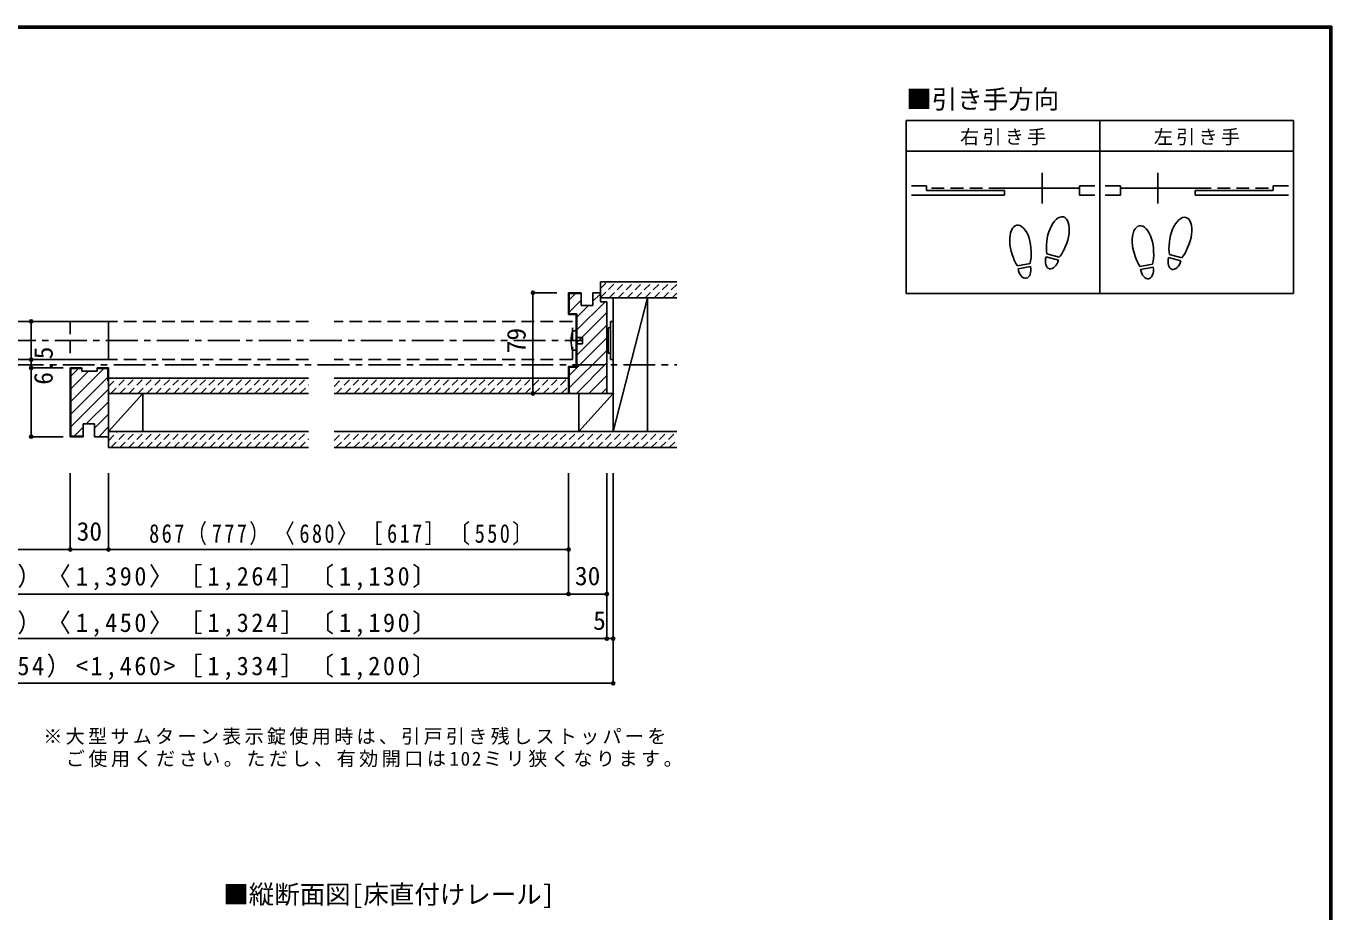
# Model space of a CAD drawing. Units: millimetres, scale not verified. Extents: x -973 to 977, y -718 to 696.
# Drawn here: x -48 to 977, y 0 to 696 of the extents above; entities that cross this region are included whole.
import ezdxf
from ezdxf.enums import TextEntityAlignment as Align

# ---------------------------------------------------------------- set-up
doc = ezdxf.new("R2010")
doc.units = ezdxf.units.MM
doc.header["$LTSCALE"] = 5
doc.header["$PDMODE"] = 32
doc.header["$PDSIZE"] = 2.5
for name, pattern in [('CHAIN1', [8, 5, -1, 1, -1]), ('DASHED1', [1.8, 1.2, -0.6]), ('DASHED2', [3, 2, -1])]:
    doc.linetypes.add(name, pattern=pattern)
for name, color, linetype in [('0-1_通り芯', 4, 'CHAIN1'), ('0-2_柱', 7, 'Continuous'), ('0-3_仕上げ', 2, 'Continuous'), ('0-4_枠', 3, 'Continuous'), ('0-6_扉', 6, 'Continuous'), ('0-7_金物', 7, 'Continuous'), ('0-8_戸当り', 3, 'Continuous'), ('0-A_文字', 7, 'Continuous'), ('0-B_寸法', 7, 'Continuous'), ('0-C_ハッチ', 4, 'DASHED1'), ('F-1_枠', 6, 'Continuous')]:
    doc.layers.add(name, color=color, linetype=linetype)
doc.styles.add('ＭＳ ゴシック', font='')
doc.styles.get('ＭＳ ゴシック').set_extended_font_data('MS Gothic')

msp = doc.modelspace()

# ---------------------------------------------------------------- linework, layer by layer
at = {"layer": '0-1_通り芯'}
for p, q in [((-385.411, 449), (388.627, 449)), ((-459.321, 430), (462.627, 430))]:
    msp.add_line(p, q, dxfattribs=at)
at = {"layer": '0-2_柱'}
for p, q in [((412.614, 377.5), (412.614, 482.5)), ((412.614, 482.5), (439.614, 482.5)), ((412.614, 377.5), (439.614, 482.5)), ((439.614, 482.5), (439.614, 377.5)), ((43.665, 407.5), (16.665, 377.5)), ((16.665, 407.5), (43.665, 407.5)), ((16.665, 377.5), (16.665, 407.5)), ((43.665, 407.5), (43.665, 377.5)), ((43.665, 377.5), (16.665, 377.5)), ((412.614, 377.5), (385.614, 377.5)), ((439.614, 377.5), (412.614, 377.5))]:
    msp.add_line(p, q, dxfattribs=at)
msp.add_lwpolyline([(385.614, 377.5), (385.614, 407.5), (412.614, 407.5)], close=True, dxfattribs=at)
at = {"layer": '0-3_仕上げ'}
for p, q in [((462.614, 495), (402.614, 495)), ((402.614, 482.5), (402.614, 495)), ((462.614, 482.5), (402.614, 482.5)), ((173.618, 419.5), (16.608, 419.5)), ((377.627, 419.5), (193.618, 419.5)), ((173.618, 407.5), (16.608, 407.5)), ((377.627, 407.5), (193.618, 407.5)), ((173.618, 377.5), (16.608, 377.5)), ((16.608, 365), (16.608, 377.5)), ((462.614, 377.5), (193.618, 377.5)), ((173.618, 365), (16.608, 365)), ((462.614, 365), (193.618, 365))]:
    msp.add_line(p, q, dxfattribs=at)
at = {"layer": '0-4_枠'}
for p, q in [((387.627, 486), (378.127, 486)), ((378.127, 486), (378.127, 470)), ((387.627, 476.5), (387.627, 486.5)), ((396.627, 476.5), (396.627, 486.5)), ((396.627, 486.5), (402.627, 486.5)), ((402.627, 479.5), (402.627, 486.5)), ((387.627, 476.5), (396.627, 476.5)), ((402.627, 479.5), (407.627, 479.5)), ((407.627, 479.5), (407.627, 407.5)), ((383.627, 469.5), (377.627, 469.5)), ((384.127, 470), (378.127, 470)), ((383.627, 469.5), (383.627, 428.5)), ((384.127, 470), (384.127, 428)), ((-13.392, 427.5), (-13.392, 373.5)), ((-4.392, 427.5), (-13.392, 427.5)), ((-12.892, 427), (-12.892, 374)), ((-4.392, 427), (-12.892, 427)), ((-4.392, 425), (-4.392, 427.5)), ((7.608, 427.5), (16.608, 427.5)), ((7.608, 427), (16.108, 427)), ((16.108, 417.5), (16.108, 427)), ((16.608, 373.5), (16.608, 427.5)), ((377.627, 407.5), (377.627, 428.5)), ((383.627, 428.5), (377.627, 428.5)), ((384.127, 428), (378.127, 428)), ((378.127, 407.5), (378.127, 428)), ((16.108, 417.5), (16.608, 417.5)), ((407.627, 407.5), (377.627, 407.5)), ((5.608, 383.5), (-3.392, 383.5)), ((-3.392, 373.5), (-3.392, 383.5)), ((5.608, 383.5), (5.608, 373.5)), ((-3.392, 373.5), (-13.392, 373.5)), ((-3.392, 374), (-12.892, 374)), ((16.608, 373.5), (5.608, 373.5))]:
    msp.add_line(p, q, dxfattribs=at)
for points in [[(387.627, 486.5), (377.627, 486.5), (377.627, 469.5)], [(-4.392, 425), (7.608, 425), (7.608, 427.5)]]:
    msp.add_lwpolyline(points, dxfattribs=at)
at = {"layer": '0-6_扉'}
for p, q in [((-170.402, 464), (16.608, 464)), ((16.608, 464), (16.608, 434)), ((-170.402, 434), (16.608, 434))]:
    msp.add_line(p, q, dxfattribs=at)
at = {"layer": '0-6_扉', "color": 2, "linetype": 'DASHED2'}
for p, q in [((173.618, 464), (-13.392, 464)), ((-13.392, 464), (-13.392, 434)), ((380.627, 464), (193.618, 464)), ((380.627, 434), (380.627, 464)), ((173.618, 434), (-13.392, 434)), ((380.627, 434), (193.618, 434))]:
    msp.add_line(p, q, dxfattribs=at)
at = {"layer": '0-7_金物'}
for p, q in [((410.613, 434), (410.613, 464)), ((412.614, 464), (410.613, 464)), ((412.614, 434), (412.614, 464)), ((383.627, 456.5), (380.627, 456.5)), ((383.627, 438.5), (383.627, 456.5)), ((383.627, 451.5), (388.627, 451.5)), ((388.627, 451.5), (388.627, 446.5)), ((408.614, 458), (407.614, 458)), ((410.613, 459), (408.614, 459)), ((408.614, 439), (408.614, 459)), ((380.627, 441.5), (383.627, 441.5)), ((388.627, 446.5), (383.627, 446.5)), ((408.614, 440), (407.614, 440)), ((410.613, 439), (408.614, 439)), ((412.614, 434), (410.613, 434))]:
    msp.add_line(p, q, dxfattribs=at)
msp.add_arc((408.252, 449), 28.625, 164.81071, 195.18929, dxfattribs=at)
at = {"layer": '0-8_戸当り'}
for p, q in [((749.239, 556.577), (749.239, 580.577)), ((840.039, 556.577), (840.039, 580.577)), ((762.051, 512.075), (752.359, 514.672)), ((762.673, 514.393), (752.98, 516.99)), ((858.201, 511.628), (848.509, 514.225)), ((858.822, 513.946), (849.13, 516.543)), ((739.803, 509.414), (729.921, 507.671)), ((740.22, 507.05), (730.338, 505.308)), ((835.952, 508.967), (826.071, 507.225)), ((836.369, 506.603), (826.487, 504.861))]:
    msp.add_line(p, q, dxfattribs=at)
at = {"layer": '0-8_戸当り', "color": 2}
for p, q in [((658.639, 570.377), (646.639, 570.377)), ((658.639, 566.777), (658.639, 570.377)), ((658.639, 566.777), (719.839, 566.777)), ((717.439, 568.577), (778.639, 568.577)), ((719.839, 563.177), (719.839, 566.777)), ((778.639, 563.177), (778.639, 570.377)), ((778.639, 570.377), (790.639, 570.377)), ((810.639, 570.377), (798.639, 570.377)), ((810.639, 563.177), (810.639, 570.377)), ((871.839, 568.577), (810.639, 568.577)), ((869.439, 563.177), (869.439, 566.777)), ((930.639, 566.777), (869.439, 566.777)), ((930.639, 566.777), (930.639, 570.377)), ((930.639, 570.377), (942.639, 570.377)), ((646.639, 563.177), (719.839, 563.177)), ((778.639, 563.177), (790.639, 563.177)), ((810.639, 563.177), (798.639, 563.177)), ((942.639, 563.177), (869.439, 563.177))]:
    msp.add_line(p, q, dxfattribs=at)
at = {"layer": '0-8_戸当り', "color": 2, "linetype": 'DASHED2'}
for p, q in [((717.439, 568.577), (658.639, 568.577)), ((871.839, 568.577), (930.639, 568.577))]:
    msp.add_line(p, q, dxfattribs=at)
at = {"layer": '0-8_戸当り'}
for centre, major_axis, ratio, start_param, end_param in [((761.81, 530.557), (4.165, 15.544), 0.5, 4.34059143, 8.22577918), ((857.959, 530.11), (4.165, 15.544), 0.5, 4.34059143, 8.22577918), ((732.19, 523.699), (-2.794, 15.847), 0.5, 4.34059143, 8.22577918), ((828.339, 523.252), (-2.794, 15.847), 0.5, 4.34059143, 8.22577918), ((761.691, 530.112), (5.047, 18.835), 0.4, 1.85063327, 2.44287679), ((761.691, 530.112), (5.047, 18.835), 0.4, 3.84030852, 4.43255203), ((857.84, 529.666), (5.047, 18.835), 0.4, 1.85063327, 2.44287679), ((732.27, 523.246), (-3.386, 19.203), 0.4, 1.85063327, 2.44287679), ((732.27, 523.246), (-3.386, 19.203), 0.4, 3.84030852, 4.43255203), ((757.205, 513.373), (2.164, 8.077), 0.6, 1.57079633, 4.71238898), ((828.419, 522.799), (-3.386, 19.203), 0.4, 1.85063327, 2.44287679), ((828.419, 522.799), (-3.386, 19.203), 0.4, 3.84030852, 4.43255203), ((853.355, 512.926), (2.164, 8.077), 0.6, 1.57079633, 4.71238898), ((857.84, 529.666), (5.047, 18.835), 0.4, 3.84030852, 4.43255203), ((735.279, 506.179), (-1.452, 8.235), 0.6, 1.57079633, 4.71238898), ((831.428, 505.732), (-1.452, 8.235), 0.6, 1.57079633, 4.71238898)]:
    msp.add_ellipse(centre, major_axis=major_axis, ratio=ratio, start_param=start_param, end_param=end_param, dxfattribs=at)
at = {"layer": '0-A_文字', "color": 3}
for p, q in [((642.639, 621.667), (642.639, 485.984)), ((946.639, 621.667), (642.639, 621.667)), ((794.639, 621.667), (794.639, 485.984)), ((946.639, 621.667), (946.639, 485.984)), ((642.639, 597.667), (946.639, 597.667)), ((946.639, 485.984), (642.639, 485.984))]:
    msp.add_line(p, q, dxfattribs=at)
at = {"layer": '0-B_寸法', "color": 4}
for p, q in [((349.683, 486.5), (368.513, 486.5)), ((349.683, 407.5), (349.683, 486.5)), ((-44.097, 464), (-44.097, 373.5)), ((-19.05, 427.5), (-44.097, 427.5)), ((349.683, 407.5), (368.513, 407.5)), ((-19.05, 373.5), (-44.097, 373.5)), ((-13.392, 345), (-13.392, 285)), ((16.608, 345), (16.608, 285)), ((377.627, 345), (377.627, 250)), ((407.627, 345), (407.627, 215)), ((412.627, 180), (412.627, 345)), ((-374.411, 285), (377.627, 285)), ((-404.411, 250), (407.627, 250)), ((-409.411, 215), (412.627, 215)), ((-409.411, 180), (412.627, 180))]:
    msp.add_line(p, q, dxfattribs=at)
at = {"layer": '0-B_寸法'}
for p in [(349.683, 486.5), (-44.097, 464), (-44.097, 434), (-44.097, 427.5), (349.683, 407.5), (-44.097, 373.5), (-13.392, 285), (16.608, 285), (377.627, 285), (377.627, 250), (407.627, 250), (407.627, 215), (412.627, 215), (412.627, 180)]:
    msp.add_point(p, dxfattribs=at)
at = {"layer": '0-C_ハッチ'}
for p, q in [((402.614, 489.789), (407.825, 495)), ((402.614, 482.718), (414.896, 495)), ((409.467, 482.5), (421.967, 495)), ((416.538, 482.5), (429.038, 495)), ((423.609, 482.5), (436.109, 495)), ((430.68, 482.5), (443.18, 495)), ((437.751, 482.5), (450.251, 495)), ((444.822, 482.5), (457.322, 495)), ((451.893, 482.5), (462.614, 493.22)), ((458.964, 482.5), (462.614, 486.149)), ((16.608, 412.798), (23.31, 419.5)), ((18.381, 407.5), (30.381, 419.5)), ((25.452, 407.5), (37.452, 419.5)), ((32.523, 407.5), (44.523, 419.5)), ((39.594, 407.5), (51.594, 419.5)), ((46.665, 407.5), (58.665, 419.5)), ((53.736, 407.5), (65.736, 419.5)), ((60.807, 407.5), (72.807, 419.5)), ((67.878, 407.5), (79.878, 419.5)), ((74.95, 407.5), (86.95, 419.5)), ((82.021, 407.5), (94.021, 419.5)), ((89.092, 407.5), (101.092, 419.5)), ((96.163, 407.5), (108.163, 419.5)), ((103.234, 407.5), (115.234, 419.5)), ((110.305, 407.5), (122.305, 419.5)), ((117.376, 407.5), (129.376, 419.5)), ((124.447, 407.5), (136.447, 419.5)), ((131.518, 407.5), (143.518, 419.5)), ((138.589, 407.5), (150.589, 419.5)), ((145.66, 407.5), (157.66, 419.5)), ((152.731, 407.5), (164.731, 419.5)), ((159.802, 407.5), (171.802, 419.5)), ((166.873, 407.5), (173.618, 414.244)), ((193.618, 413.031), (200.087, 419.5)), ((195.158, 407.5), (207.158, 419.5)), ((202.229, 407.5), (214.229, 419.5)), ((209.3, 407.5), (221.3, 419.5)), ((216.371, 407.5), (228.371, 419.5)), ((223.442, 407.5), (235.442, 419.5)), ((230.513, 407.5), (242.513, 419.5)), ((237.584, 407.5), (249.584, 419.5)), ((244.655, 407.5), (256.655, 419.5)), ((251.726, 407.5), (263.726, 419.5)), ((258.797, 407.5), (270.797, 419.5)), ((265.868, 407.5), (277.868, 419.5)), ((272.939, 407.5), (284.939, 419.5)), ((280.011, 407.5), (292.011, 419.5)), ((287.082, 407.5), (299.082, 419.5)), ((294.153, 407.5), (306.153, 419.5)), ((301.224, 407.5), (313.224, 419.5)), ((308.295, 407.5), (320.295, 419.5)), ((315.366, 407.5), (327.366, 419.5)), ((322.437, 407.5), (334.437, 419.5)), ((329.508, 407.5), (341.508, 419.5)), ((336.579, 407.5), (348.579, 419.5)), ((343.65, 407.5), (355.65, 419.5)), ((350.721, 407.5), (362.721, 419.5)), ((357.792, 407.5), (369.792, 419.5)), ((364.863, 407.5), (376.863, 419.5)), ((371.934, 407.5), (377.627, 413.193)), ((16.608, 377.443), (16.665, 377.5)), ((16.608, 370.372), (23.736, 377.5)), ((18.307, 365), (30.807, 377.5)), ((25.378, 365), (37.878, 377.5)), ((32.45, 365), (44.95, 377.5)), ((39.521, 365), (52.021, 377.5)), ((46.592, 365), (59.092, 377.5)), ((53.663, 365), (66.163, 377.5)), ((60.734, 365), (73.234, 377.5)), ((67.805, 365), (80.305, 377.5)), ((74.876, 365), (87.376, 377.5)), ((81.947, 365), (94.447, 377.5)), ((89.018, 365), (101.518, 377.5)), ((96.089, 365), (108.589, 377.5)), ((103.16, 365), (115.66, 377.5)), ((110.231, 365), (122.731, 377.5)), ((117.302, 365), (129.802, 377.5)), ((124.373, 365), (136.873, 377.5)), ((131.444, 365), (143.944, 377.5)), ((138.516, 365), (151.016, 377.5)), ((145.587, 365), (158.087, 377.5)), ((152.658, 365), (165.158, 377.5)), ((159.729, 365), (172.229, 377.5)), ((166.8, 365), (173.618, 371.818)), ((193.618, 370.605), (200.513, 377.5)), ((195.084, 365), (207.584, 377.5)), ((202.155, 365), (214.655, 377.5)), ((209.226, 365), (221.726, 377.5)), ((216.297, 365), (228.797, 377.5)), ((223.368, 365), (235.868, 377.5)), ((230.439, 365), (242.939, 377.5)), ((237.511, 365), (250.011, 377.5)), ((244.582, 365), (257.082, 377.5)), ((251.653, 365), (264.153, 377.5)), ((258.724, 365), (271.224, 377.5)), ((265.795, 365), (278.295, 377.5)), ((272.866, 365), (285.366, 377.5)), ((279.937, 365), (292.437, 377.5)), ((287.008, 365), (299.508, 377.5)), ((294.079, 365), (306.579, 377.5)), ((301.15, 365), (313.65, 377.5)), ((308.221, 365), (320.721, 377.5)), ((315.292, 365), (327.792, 377.5)), ((322.363, 365), (334.863, 377.5)), ((329.434, 365), (341.934, 377.5)), ((336.505, 365), (349.005, 377.5)), ((343.577, 365), (356.077, 377.5)), ((350.648, 365), (363.148, 377.5)), ((357.719, 365), (370.219, 377.5)), ((364.79, 365), (377.29, 377.5)), ((371.861, 365), (384.361, 377.5)), ((378.932, 365), (391.432, 377.5)), ((386.003, 365), (398.503, 377.5)), ((393.074, 365), (405.574, 377.5)), ((400.145, 365), (412.645, 377.5)), ((407.216, 365), (419.716, 377.5)), ((414.287, 365), (426.787, 377.5)), ((421.358, 365), (433.858, 377.5)), ((428.429, 365), (440.929, 377.5)), ((435.5, 365), (448, 377.5)), ((442.571, 365), (455.071, 377.5)), ((449.643, 365), (462.143, 377.5)), ((456.714, 365), (462.627, 370.914))]:
    msp.add_line(p, q, dxfattribs=at)
at = {"layer": '0-C_ハッチ', "linetype": 'Continuous'}
for p, q in [((378.127, 481.084), (383.044, 486)), ((396.627, 479.785), (402.614, 485.771)), ((378.127, 471.184), (387.627, 480.684)), ((384.127, 457.385), (406.242, 479.5)), ((384.127, 467.285), (393.343, 476.5)), ((384.127, 447.486), (407.627, 470.986)), ((378.127, 421.687), (407.627, 451.187)), ((384.127, 437.586), (407.627, 461.086)), ((378.127, 411.787), (407.627, 441.287)), ((383.739, 407.5), (407.627, 431.388)), ((-12.892, 401.185), (12.923, 427)), ((-12.892, 420.984), (-6.876, 427)), ((-12.892, 411.085), (1.024, 425)), ((-12.892, 391.286), (16.108, 420.286)), ((393.639, 407.5), (407.627, 421.488)), ((-12.892, 381.386), (16.608, 410.886)), ((403.538, 407.5), (407.627, 411.589)), ((-0.878, 383.5), (16.608, 400.987)), ((5.608, 380.087), (16.608, 391.087)), ((-10.378, 374), (-3.392, 380.987)), ((8.921, 373.5), (16.608, 381.188))]:
    msp.add_line(p, q, dxfattribs=at)
at = {"layer": 'F-1_枠'}
for p, q in [((-973.347, 695.833), (976.653, 695.833)), ((-973.347, 695), (976.653, 695)), ((-973.347, 694.167), (976.653, 694.167)), ((974.986, 695.833), (974.986, -700.833)), ((975.82, 695.833), (975.82, -700.833)), ((976.653, 695.833), (976.653, -700.833))]:
    msp.add_line(p, q, dxfattribs=at)

# ---------------------------------------------------------------- texts
at = {"layer": '0-A_文字', "style": 'ＭＳ ゴシック'}
for s, p in [('■引き手方向', (642.639, 626.667)), ('■縦断面図[床直付けレール]', (106.653, 2.5))]:
    msp.add_text(s, height=14.66, dxfattribs=at).set_placement(p, align=Align.BOTTOM_LEFT)
at = {"layer": '0-A_文字', "char_height": 11, "attachment_point": 7, "style": 'ＭＳ ゴシック'}
for s, insert in [('\\T1.17;右引き手', (684.889, 602.167)), ('\\T1.17;左引き手', (836.889, 602.167)), ('\\T1.17;※大型サムターン表示錠使用時は、引戸引き残しストッパーを', (-34.59, 131.538)), ('\\T1.18;\u3000ご使用ください。ただし、有効開口は102ミリ狭くなります。', (-34.59, 114.038))]:
    msp.add_mtext(s, dxfattribs=dict(at, insert=insert))
at = {"layer": '0-B_寸法', "style": 'ＭＳ ゴシック'}
for s, p in [('79', (348.332, 439)), ('6.5', (-22.798, 414.315))]:
    msp.add_text(s, height=14.66, rotation=90, dxfattribs=at).set_placement(p, align=Align.BOTTOM_LEFT)
for s, p in [('30', (-8.392, 287.5)), ('30', (382.628, 252.5)), ('5', (396.932, 217.5))]:
    msp.add_text(s, height=14.66, dxfattribs=at).set_placement(p, align=Align.BOTTOM_LEFT)
at = {"layer": '0-B_寸法', "char_height": 14.66, "attachment_point": 7, "style": 'ＭＳ ゴシック'}
for s, insert in [('\\T1.23;\\W0.8;867（777）〈680〉［617］〔550〕', (48.493, 288.31)), ('\\T1.21;\\W0.95;枠内＝1,764（1,584）〈1,390〉［1,264］〔1,130〕', (-261.517, 252.911)), ('\\T1.21;\\W0.95;枠外＝1,824（1,644）〈1,450〉［1,324］〔1,190〕', (-261.517, 216.458)), ('\\T1.21;\\W0.95;ＲＯＷ＝1,834（1,654）<1,460>［1,334］〔1,200〕', (-261.517, 182.5))]:
    msp.add_mtext(s, dxfattribs=dict(at, insert=insert))

doc.saveas('drawing.dxf')
